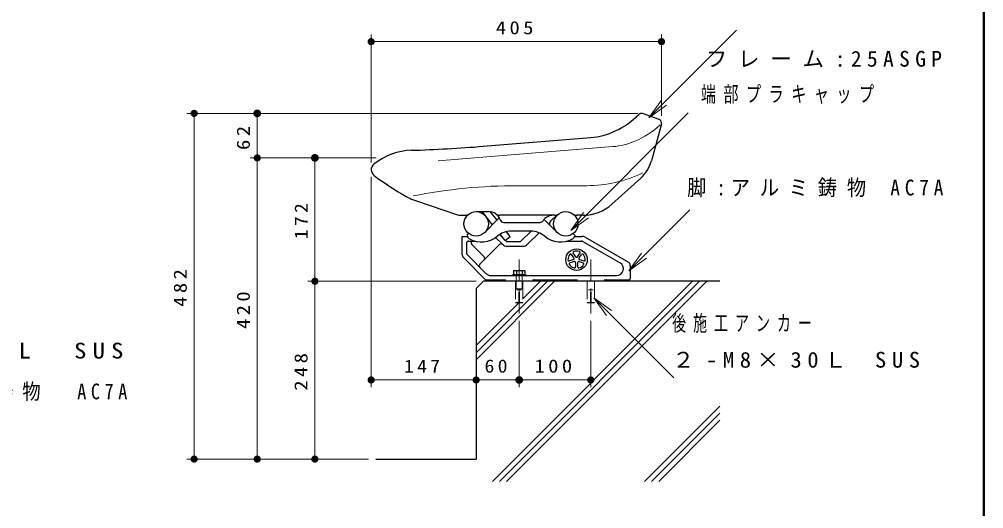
# Model space of a CAD drawing. Units: millimetres on the paper, scale 1:10. Extents: x -365 to 0, y -26 to 257.
# Drawn here: x -134.5 to 0, y 70.8 to 139.1 of the extents above; entities that cross this region are included whole.
import ezdxf

# ---------------------------------------------------------------- set-up
doc = ezdxf.new("R2010")
doc.units = ezdxf.units.MM
for name, pattern in [('USER1', [4.5, 2.5, -2]), ('USER2', [6, 3, -1, 1, -1]), ('USER3', [8, 3, -1, 1, -1, 1, -1])]:
    doc.linetypes.add(name, pattern=pattern)
doc.layers.add('LY_1', color=7, linetype='Continuous', lineweight=25)
doc.layers.add('LY_3', color=7, linetype='Continuous', lineweight=13)
doc.styles.add('ＭＳ ゴシック', font='')
doc.styles.get('ＭＳ ゴシック').set_extended_font_data('MS Gothic')

# ---------------------------------------------------------------- blocks, each defined once
blk = doc.blocks.new('filled_dot')
at = {"color": 0, "linetype": 'Continuous', "lineweight": -2, "const_width": 1.25}
blk.add_lwpolyline([(-0.625, 0, 1), (0.625, 0, 1)], format="xyb", close=True, dxfattribs=at)
blk = doc.blocks.new('open_arrow')
at = {"color": 0, "linetype": 'Continuous', "lineweight": -2}
blk.add_lwpolyline([(7.5, 1.25), (0, 0), (7.5, -1.25)], dxfattribs=at)

msp = doc.modelspace()

# ---------------------------------------------------------------- linework, layer by layer
at = {"layer": 'LY_1', "lineweight": 13}
for p, q in [((-46.718, 125.331), (-34.478, 137.571)), ((-85.448, 119.11), (-85.448, 136.96)), ((-85.448, 135.96), (-44.948, 135.96)), ((-44.948, 125.624), (-44.948, 136.96)), ((-48.246, 125.96), (-111.139, 125.96)), ((-110.139, 77.76), (-110.139, 125.96)), ((-48.246, 125.96), (-102.339, 125.96)), ((-101.339, 119.76), (-101.339, 125.96)), ((-57.605, 109.651), (-41.233, 126.023)), ((-84.742, 119.76), (-102.339, 119.76)), ((-101.339, 77.76), (-101.339, 119.76)), ((-84.742, 119.76), (-94.298, 119.76)), ((-93.298, 102.56), (-93.298, 119.76)), ((-85.448, 117.11), (-85.448, 87.795)), ((-49.496, 104.014), (-41.011, 112.499)), ((-70.798, 102.56), (-94.298, 102.56)), ((-93.298, 77.76), (-93.298, 102.56)), ((-70.798, 91.612), (-59.85, 102.56)), ((-70.798, 92.602), (-60.84, 102.56)), ((-68.534, 74.643), (-40.616, 102.56)), ((-67.544, 74.643), (-39.627, 102.56)), ((-66.554, 74.643), (-38.637, 102.56)), ((-64.238, 100.152), (-61.83, 102.56)), ((-70.798, 93.592), (-64.83, 99.56)), ((-54.384, 100.237), (-43.242, 89.095)), ((-64.798, 97.06), (-64.798, 87.795)), ((-54.798, 97.06), (-54.798, 87.795)), ((-70.798, 88.795), (-85.448, 88.795)), ((-70.798, 88.795), (-64.798, 88.795)), ((-54.798, 88.795), (-64.798, 88.795)), ((-47.321, 74.643), (-36.798, 85.166)), ((-46.331, 74.643), (-36.798, 84.176)), ((-45.341, 74.643), (-36.798, 83.186)), ((-85.798, 77.76), (-111.139, 77.76)), ((-85.798, 77.76), (-102.339, 77.76)), ((-85.798, 77.76), (-94.298, 77.76))]:
    msp.add_line(p, q, dxfattribs=at)
at = {"layer": 'LY_1', "color": 40}
for p, q in [((-45.277, 125.094), (-47.575, 125.93)), ((-44.965, 124.493), (-46.364, 119.325)), ((-69.811, 121.371), (-54.822, 122.583)), ((-47.845, 116.915), (-51.858, 113.302)), ((-79.277, 113.83), (-73.386, 111.814)), ((-73.062, 111.76), (-72.363, 111.76)), ((-70.798, 112.26), (-69.048, 112.26)), ((-59.863, 111.76), (-67.483, 111.76)), ((-55.873, 111.76), (-56.733, 111.76)), ((-66.962, 110.76), (-61.892, 110.76))]:
    msp.add_line(p, q, dxfattribs=at)
at = {"layer": 'LY_1', "color": 40, "lineweight": 13}
for p, q in [((-76.11, 119.356), (-51.734, 121.327)), ((-65.026, 115.882), (-55.358, 115.882))]:
    msp.add_line(p, q, dxfattribs=at)
at = {"layer": 'LY_1'}
for p, q in [((-68.517, 110.438), (-69.984, 112.26)), ((-67.877, 111.078), (-68.829, 112.26)), ((-69.596, 109.358), (-67.707, 111.248)), ((-59.5, 109.358), (-61.325, 111.183)), ((-72.048, 108.973), (-71.85, 109.225)), ((-72.048, 108.974), (-71.999, 108.778)), ((-66.759, 108.254), (-67.46, 109.125)), ((-66.058, 108.818), (-66.583, 109.47)), ((-63.158, 109.54), (-65.938, 109.54)), ((-57.048, 108.974), (-57.246, 109.225)), ((-57.048, 108.974), (-57.097, 108.778)), ((-66.759, 108.254), (-66.058, 108.818)), ((-69.798, 102.56), (-70.798, 101.56)), ((-36.798, 102.56), (-69.798, 102.56)), ((-70.798, 101.56), (-70.798, 77.76)), ((-84.798, 77.76), (-70.798, 77.76))]:
    msp.add_line(p, q, dxfattribs=at)
at = {"layer": 'LY_1', "color": 4}
for p, q in [((-60.42, 110.914), (-59.508, 111.826)), ((-67.566, 109.06), (-66.678, 108.172)), ((-66.759, 108.253), (-67.46, 109.125)), ((-66.057, 108.818), (-66.473, 109.334)), ((-64.505, 108.172), (-63.137, 109.54)), ((-63.621, 107.713), (-62.018, 109.315)), ((-72.798, 108.71), (-72.798, 106.484)), ((-72.698, 108.81), (-72.047, 108.81)), ((-72.148, 107.86), (-72.148, 106.484)), ((-71.848, 108.16), (-71, 108.16)), ((-71.417, 107.679), (-69.687, 105.949)), ((-70.288, 104.924), (-67.53, 107.681)), ((-68.092, 108.667), (-67.137, 107.713)), ((-66.759, 108.253), (-66.058, 108.818)), ((-66.465, 108.084), (-64.717, 108.084)), ((-58.096, 108.16), (-56.053, 108.16)), ((-57.089, 108.81), (-56.053, 108.81)), ((-55.903, 108.12), (-50.728, 105.133)), ((-55.578, 108.683), (-49.548, 105.202)), ((-66.465, 107.434), (-64.293, 107.434)), ((-57.162, 105.806), (-57.511, 106.286)), ((-56.919, 105.983), (-57.268, 106.463)), ((-56.677, 105.983), (-56.328, 106.463)), ((-56.434, 105.806), (-56.085, 106.286)), ((-72.52, 105.812), (-69.527, 102.819)), ((-72.06, 106.272), (-69.427, 103.639)), ((-57.237, 105.575), (-57.801, 105.392)), ((-57.144, 105.29), (-57.709, 105.107)), ((-56.948, 105.147), (-56.948, 104.554)), ((-56.648, 105.147), (-56.648, 104.554)), ((-56.452, 105.29), (-55.887, 105.107)), ((-56.359, 105.575), (-55.795, 105.392)), ((-49.298, 104.769), (-49.298, 102.96)), ((-69.385, 102.76), (-66.675, 102.76)), ((-68.755, 103.36), (-51.203, 103.36)), ((-62.922, 102.76), (-56.675, 102.76)), ((-52.922, 102.76), (-49.498, 102.76))]:
    msp.add_line(p, q, dxfattribs=at)
at = {"layer": 'LY_1', "linetype": 'USER2', "lineweight": 13}
for p, q in [((-64.798, 105.57), (-64.798, 98.06)), ((-54.798, 105.57), (-54.798, 98.06))]:
    msp.add_line(p, q, dxfattribs=at)
at = {"layer": 'LY_1', "color": 2}
for p, q in [((-65.588, 104.07), (-65.588, 103.52)), ((-65.588, 104.07), (-64.008, 104.07)), ((-65.193, 104.07), (-65.193, 103.52)), ((-64.403, 104.07), (-64.403, 103.52)), ((-64.008, 104.07), (-64.008, 103.52)), ((-65.698, 103.52), (-63.898, 103.52)), ((-65.698, 103.52), (-65.698, 103.36)), ((-65.698, 103.36), (-63.898, 103.36)), ((-63.898, 103.52), (-63.898, 103.36))]:
    msp.add_line(p, q, dxfattribs=at)
at = {"layer": 'LY_1', "color": 2, "linetype": 'USER1', "lineweight": 13}
for p, q in [((-65.298, 102.56), (-65.298, 99.61)), ((-65.298, 102.56), (-64.298, 102.56)), ((-65.198, 103.52), (-65.198, 101.52)), ((-64.398, 103.52), (-64.398, 101.52)), ((-64.298, 102.56), (-64.298, 99.61)), ((-55.298, 102.56), (-55.298, 99.61)), ((-55.298, 102.56), (-54.298, 102.56)), ((-54.298, 102.56), (-54.298, 99.61)), ((-65.198, 101.52), (-64.398, 101.52)), ((-64.848, 101.06), (-64.748, 101.06)), ((-64.848, 101.06), (-64.848, 99.56)), ((-64.748, 101.06), (-64.748, 99.56)), ((-54.848, 101.06), (-54.748, 101.06)), ((-54.848, 101.06), (-54.848, 99.56)), ((-54.748, 101.06), (-54.748, 99.56)), ((-65.298, 99.61), (-64.848, 99.61)), ((-65.248, 99.56), (-65.298, 99.61)), ((-65.248, 99.56), (-64.848, 99.56)), ((-64.298, 99.61), (-64.748, 99.61)), ((-64.348, 99.56), (-64.748, 99.56)), ((-64.348, 99.56), (-64.298, 99.61)), ((-55.298, 99.61), (-54.848, 99.61)), ((-55.248, 99.56), (-55.298, 99.61)), ((-55.248, 99.56), (-54.848, 99.56)), ((-54.298, 99.61), (-54.748, 99.61)), ((-54.348, 99.56), (-54.748, 99.56)), ((-54.348, 99.56), (-54.298, 99.61))]:
    msp.add_line(p, q, dxfattribs=at)
at = {"layer": 'LY_1', "linetype": 'USER3', "lineweight": 13}
for p, q in [((-65.131, 101.36), (-64.466, 101.36)), ((-55.131, 101.36), (-54.466, 101.36))]:
    msp.add_line(p, q, dxfattribs=at)
at = {"layer": 'LY_1', "color": 32}
for centre in [(-70.798, 110.56), (-58.298, 110.56)]:
    msp.add_circle(centre, 1.7, dxfattribs=at)
at = {"layer": 'LY_1', "color": 4}
msp.add_circle((-56.798, 105.56), 1.5, dxfattribs=at)
at = {"layer": 'LY_1', "color": 40}
for centre, radius, start, end in [((-56.53, 134.354), 12, 295.33419, 314.64452), ((-47.746, 125.46), 0.5, 70.00023, 134.64452), ((-45.448, 124.624), 0.5, 344.86058, 70.00011), ((-55.674, 132.546), 10, 274.88669, 295.33419), ((-85.924, 320.721), 200, 271.7523, 274.62086), ((-79.535, 111.9), 8.919, 91.7523, 128.34591), ((-84.448, 118.11), 1, 128.34586, 235.95746), ((-51.19, 120.631), 5, 312, 344.86058), ((-52.087, 162.199), 55.689, 233.76148, 238.38226), ((-76.04, 123.291), 10, 238.38226, 251.11223), ((-55.873, 117.76), 6, 270.00002, 312), ((-73.062, 112.76), 1, 251.11207, 270.00002), ((-72.363, 112.76), 1, 270.00002, 305.43113), ((-69.048, 110.56), 1.7, 18.55307, 89.99998), ((-67.483, 112.76), 1, 234.56898, 269.99997), ((-60.048, 110.06), 1.7, 90, 146.94427), ((-59.863, 112.76), 1, 269.99996, 305.43095), ((-56.733, 112.76), 1, 234.56898, 269.99995), ((-66.962, 111.26), 0.5, 198.5527, 269.99998), ((-61.892, 111.26), 0.5, 269.99996, 326.94403)]:
    msp.add_arc(centre, radius, start, end, dxfattribs=at)
at = {"layer": 'LY_1', "color": 40, "lineweight": 13}
for centre, radius, start, end in [((-53.33, 133.136), 12, 292.86184, 313.05058), ((-52.553, 131.293), 10, 274.69887, 292.86181), ((-55.358, 133.882), 18, 270, 295.63535), ((-65.026, 40.882), 75, 89.99998, 101.2122)]:
    msp.add_arc(centre, radius, start, end, dxfattribs=at)
at = {"layer": 'LY_1'}
for centre, radius, start, end in [((-67, 110.54), 1, 123.69821, 135.00003), ((-65.938, 106.54), 3, 90.00002, 129.71514), ((-63.158, 106.54), 3, 50.28485, 90.00002), ((-71.514, 108.899), 0.5, 194.03618, 241.68465), ((-70.091, 111.54), 3.5, 241.68463, 309.71514), ((-59.005, 111.54), 3.5, 230.28487, 298.31532), ((-57.582, 108.899), 0.5, 298.31531, 345.96377)]:
    msp.add_arc(centre, radius, start, end, dxfattribs=at)
at = {"layer": 'LY_1', "color": 4}
for centre, radius, start, end in [((-60.066, 110.56), 0.5, 135.00033, 199.14572), ((-72.698, 108.71), 0.1, 89.99998, 179.99996), ((-71.848, 107.86), 0.3, 89.99998, 179.99996), ((-71.205, 107.891), 0.3, 116.19559, 224.99997), ((-67.318, 107.469), 0.3, 45.00041, 135.00007), ((-66.465, 108.384), 0.95, 224.99994, 270.00002), ((-66.465, 108.384), 0.3, 224.99984, 270.00002), ((-64.717, 108.384), 0.3, 270.00002, 315), ((-64.292, 108.384), 0.95, 270.00002, 315), ((-56.053, 107.86), 0.95, 60.00314, 89.99998), ((-56.053, 107.86), 0.3, 60.00336, 89.99998), ((-71.848, 106.484), 0.95, 179.99998, 224.99998), ((-71.848, 106.484), 0.3, 179.99998, 224.99998), ((-56.798, 105.56), 1.2, 142.60154, 181.39843), ((-57.632, 106.198), 0.15, 36.00011, 142.60162), ((-57.147, 106.551), 0.15, 109.39839, 215.99994), ((-56.798, 105.56), 1.2, 70.60154, 109.39844), ((-56.449, 106.551), 0.15, 324.00011, 70.60162), ((-55.964, 106.198), 0.15, 37.39839, 143.99992), ((-56.798, 105.56), 1.2, 358.60155, 37.39844), ((-69.899, 105.737), 0.3, 315, 45), ((-57.848, 105.535), 0.15, 181.39841, 287.99994), ((-57.662, 104.964), 0.15, 108.0001, 214.60162), ((-57.283, 105.718), 0.15, 287.99991, 35.99998), ((-57.098, 105.147), 0.15, 359.9999, 107.99998), ((-56.798, 106.071), 0.15, 215.99991, 323.99998), ((-56.498, 105.147), 0.15, 71.9999, 179.99996), ((-56.313, 105.718), 0.15, 143.9999, 251.99997), ((-55.934, 104.964), 0.15, 325.3984, 71.99993), ((-55.748, 105.535), 0.15, 252.00011, 358.60163), ((-51.203, 104.31), 0.95, 270.00002, 60.00332), ((-49.798, 104.769), 0.5, 0, 60.00328), ((-70.076, 104.711), 0.3, 135.00001, 224.99997), ((-68.755, 104.31), 0.95, 224.99999, 270.00002), ((-56.798, 105.56), 1.2, 214.60156, 253.39845), ((-57.098, 104.554), 0.15, 253.3984, 359.99994), ((-56.498, 104.554), 0.15, 180.00012, 286.60164), ((-56.798, 105.56), 1.2, 286.60155, 325.39845), ((-69.385, 102.96), 0.2, 224.99999, 270.00002), ((-66.998, 102.56), 0.2, 359.99999, 89.99997), ((-62.598, 102.56), 0.2, 89.99998, 180), ((-56.998, 102.56), 0.2, 359.99999, 89.99997), ((-52.598, 102.56), 0.2, 89.99998, 180), ((-49.498, 102.96), 0.2, 270.00002, 0)]:
    msp.add_arc(centre, radius, start, end, dxfattribs=at)
at = {"layer": 'LY_3', "lineweight": 50}
msp.add_line((0, 0), (0, 257), dxfattribs=at)

# ---------------------------------------------------------------- block references
at = {"layer": 'LY_1', "lineweight": 13, "xscale": 0.4, "yscale": 0.4}
for p in [(-85.448, 135.96), (-85.448, 88.795)]:
    msp.add_blockref('filled_dot', p, dxfattribs=at)
at = {"layer": 'LY_1', "lineweight": 13}
for name, p, xscale, yscale, rotation in [('filled_dot', (-44.948, 135.96), 0.4, 0.4, 180), ('open_arrow', (-46.718, 125.331), 0.4, 0.4, 45), ('filled_dot', (-110.139, 125.96), 0.4, 0.4, 270), ('filled_dot', (-101.339, 125.96), 0.431, 0.431, 270), ('filled_dot', (-101.339, 119.76), 0.4, 0.4, 270), ('filled_dot', (-93.298, 119.76), 0.431, 0.431, 270), ('open_arrow', (-57.605, 109.651), 0.4, 0.4, 45), ('open_arrow', (-49.496, 104.014), 0.4, 0.4, 45), ('filled_dot', (-93.298, 102.56), 0.4, 0.4, 270), ('open_arrow', (-54.384, 100.237), 0.4, 0.4, 315), ('filled_dot', (-70.798, 88.795), 0.4, 0.4, 180), ('filled_dot', (-64.798, 88.795), 0.431, 0.431, 180), ('filled_dot', (-54.798, 88.795), 0.4, 0.4, 180), ('filled_dot', (-110.139, 77.76), 0.4, 0.4, 90), ('filled_dot', (-101.339, 77.76), 0.4, 0.4, 90), ('filled_dot', (-93.298, 77.76), 0.4, 0.4, 90)]:
    msp.add_blockref(name, p, dxfattribs=dict(at, xscale=xscale, yscale=yscale, rotation=rotation))

# ---------------------------------------------------------------- texts
at = {"layer": 'LY_1', "style": 'ＭＳ ゴシック'}
for s, insert, char_height, attachment_point in [('\\T1.33;\\W1.15;405', (-65.198, 136.96), 1.833, 8), ('\\T1.5;\\~フレーム:25ASGP', (-41.019, 133.523), 2.199, 4), ('\\T1.5;\\W0.7;\\~端部プラキャップ', (-41.019, 128.523), 2.199, 4), ('\\T1.5;\\W0.9;脚:アルミ鋳物\\~AC7A', (-41.364, 115.499), 2.199, 4), ('\\T1.5;\\W0.65;後施工アンカー', (-43.464, 96.595), 2.199, 4), ('\\T1.5;\\W1.15;2-M8×20L\u3000SUS', (-155.284, 92.868), 2.199, 4), ('\\T1.33;\\W1.1;147', (-78.123, 89.795), 1.833, 8), ('\\T1.34;\\W1.1;60', (-67.798, 89.795), 1.833, 8), ('\\T1.33;\\W1.15;100', (-59.798, 89.795), 1.833, 8), ('\\T1.5;\\W1.05;２-M8×30Ｌ\\~SUS', (-43.464, 91.595), 2.199, 4), ('\\T1.5;\\W0.85;脚:アルミ鋳物\u3000AC7A', (-155.13, 87.079), 2.199, 4)]:
    msp.add_mtext(s, dxfattribs=dict(at, insert=insert, char_height=char_height, attachment_point=attachment_point))
at = {"layer": 'LY_1', "char_height": 1.833, "attachment_point": 8, "rotation": 90, "style": 'ＭＳ ゴシック'}
for s, insert in [('\\T1.34;\\W1.15;62', (-102.339, 122.779)), ('\\T1.33;\\W1.1;172', (-94.298, 111.16)), ('\\T1.33;\\W1.15;482', (-111.139, 101.86)), ('\\T1.33;\\W1.15;420', (-102.339, 98.76)), ('\\T1.33;\\W1.15;248', (-94.298, 90.16))]:
    msp.add_mtext(s, dxfattribs=dict(at, insert=insert))

doc.saveas('drawing.dxf')
